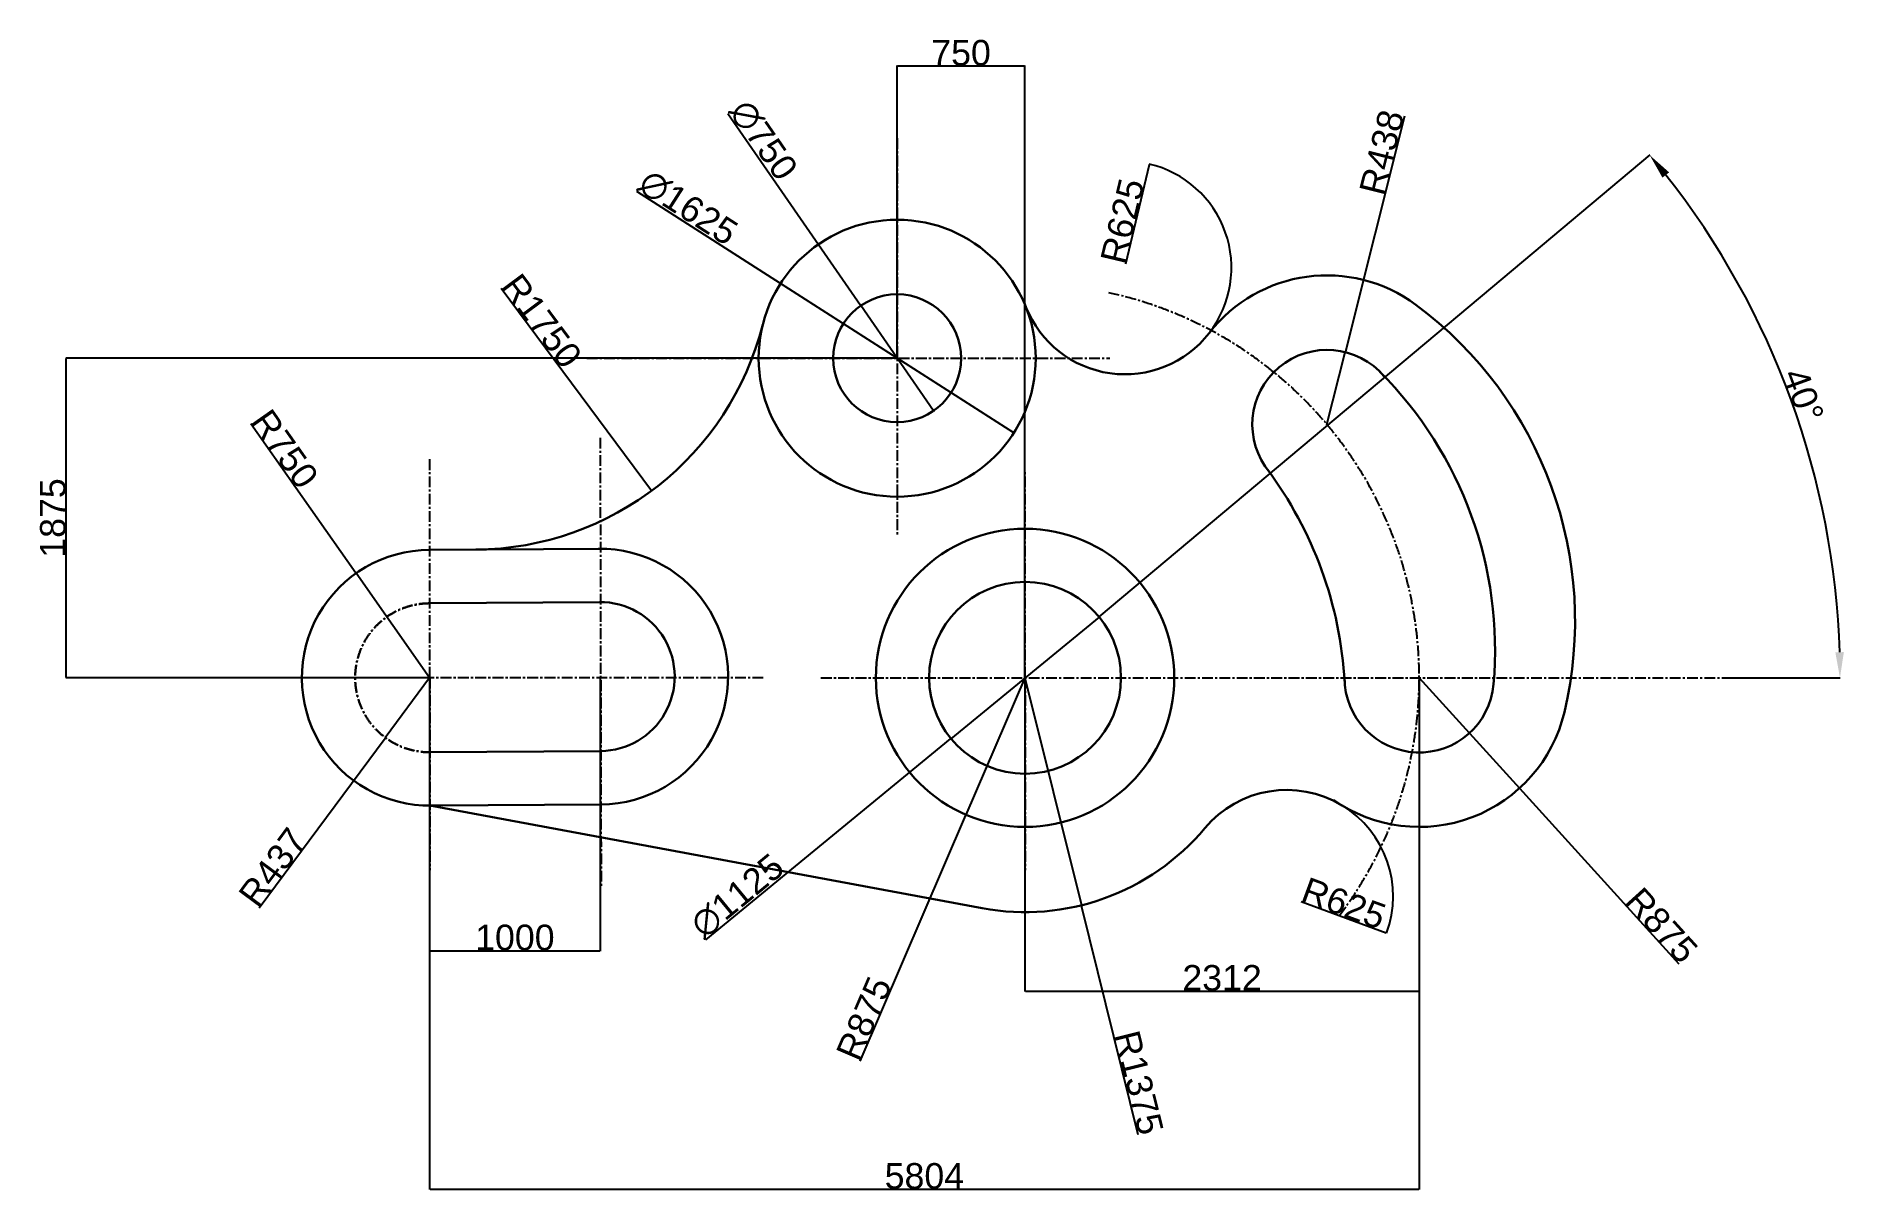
# Model space of a CAD drawing. Header units: millimetres. Extents: x 3212 to 13815, y -848 to 5939.
import ezdxf

# ---------------------------------------------------------------- set-up
doc = ezdxf.new("R2010")
doc.units = ezdxf.units.MM
doc.header["$LTSCALE"] = 2
doc.linetypes.add('CENTER', pattern=[50.8, 31.75, -6.35, 6.35, -6.35])
doc.styles.add('Annotative', font='arial.ttf')
doc.styles.get("Standard").update_dxf_attribs({"font": 'arial.ttf'})
doc.dimstyles.new('ISO-25', dxfattribs={"dimtxt": 2.5, "dimasz": 2.5, "dimexe": 1.25, "dimexo": 0.625, "dimtad": 1, "dimtxsty": 'Standard', "dimcen": 2.5, "dimadec": 0, "dimazin": 0, "dimtfac": 1, "dimtmove": 0, "dimatfit": 3, "dimfxl": 1, "dimarcsym": 0})

# ---------------------------------------------------------------- blocks, each defined once
blk = doc.blocks.new('*D4')
at = {"color": 0, "lineweight": -2, "transparency": 16777216}
for p, q in [((4471, 3667), (5088, 2790)), ((5520, 2174), (5089, 2788))]:
    blk.add_line(p, q, dxfattribs=at)
at = {"color": 0, "transparency": 16777216}
blk.add_solid([(5088, 2790), (5087, 2790), (5089, 2788)], dxfattribs=at)
at = {"layer": 'Defpoints', "color": 0, "transparency": 16777216}
for p in [(5089, 2788), (5520, 2174)]:
    blk.add_point(p, dxfattribs=at)
at = {"color": 0, "transparency": 16777216, "insert": (4671, 3517), "char_height": 150, "attachment_point": 5, "rotation": 305.097, "style": 'Annotative'}
blk.add_mtext('R750', dxfattribs=at)
blk = doc.blocks.new('*D5')
at = {"color": 0, "lineweight": -2, "transparency": 16777216}
for p, q in [((5520, 2174), (5260, 1823)), ((4521, 825), (5259, 1821))]:
    blk.add_line(p, q, dxfattribs=at)
at = {"color": 0, "transparency": 16777216}
blk.add_solid([(5258, 1822), (5259, 1821), (5260, 1823)], dxfattribs=at)
at = {"layer": 'Defpoints', "color": 0, "transparency": 16777216}
for p in [(5520, 2174), (5260, 1823)]:
    blk.add_point(p, dxfattribs=at)
at = {"color": 0, "transparency": 16777216, "insert": (4600, 1063), "char_height": 150, "attachment_point": 5, "rotation": 53.4576, "style": 'Annotative'}
blk.add_mtext('R437', dxfattribs=at)
blk = doc.blocks.new('*D6')
at = {"color": 0, "lineweight": -2, "transparency": 16777216}
for p, q in [((9012, 2174), (8666, 1371)), ((8045, -74), (8665, 1368))]:
    blk.add_line(p, q, dxfattribs=at)
at = {"color": 0, "transparency": 16777216}
blk.add_solid([(8665, 1369), (8666, 1368), (8666, 1371)], dxfattribs=at)
at = {"layer": 'Defpoints', "color": 0, "transparency": 16777216}
for p in [(9012, 2174), (8666, 1371)]:
    blk.add_point(p, dxfattribs=at)
at = {"color": 0, "transparency": 16777216, "insert": (8068, 176), "char_height": 150, "attachment_point": 5, "rotation": 66.7082, "style": 'Annotative'}
blk.add_mtext('R875', dxfattribs=at)
blk = doc.blocks.new('*D7')
at = {"color": 0, "lineweight": -2, "transparency": 16777216}
for p, q in [((11324, 2174), (11912, 1526)), ((12849, 494), (11914, 1524))]:
    blk.add_line(p, q, dxfattribs=at)
at = {"color": 0, "transparency": 16777216}
blk.add_solid([(11914, 1525), (11914, 1524), (11912, 1526)], dxfattribs=at)
at = {"layer": 'Defpoints', "color": 0, "transparency": 16777216}
for p in [(11324, 2174), (11912, 1526)]:
    blk.add_point(p, dxfattribs=at)
at = {"color": 0, "transparency": 16777216, "insert": (12746, 722), "char_height": 150, "attachment_point": 5, "rotation": 312.2093, "style": 'Annotative'}
blk.add_mtext('R875', dxfattribs=at)
blk = doc.blocks.new('*D8')
at = {"color": 0, "lineweight": -2, "transparency": 16777216}
for p, q in [((11237, 5470), (10891, 4088)), ((10783, 3661), (10890, 4085))]:
    blk.add_line(p, q, dxfattribs=at)
at = {"color": 0, "transparency": 16777216}
blk.add_solid([(10890, 4088), (10891, 4088), (10890, 4085)], dxfattribs=at)
at = {"layer": 'Defpoints', "color": 0, "transparency": 16777216}
for p in [(10890, 4085), (10783, 3661)]:
    blk.add_point(p, dxfattribs=at)
at = {"color": 0, "transparency": 16777216, "insert": (11105, 5257), "char_height": 150, "attachment_point": 5, "rotation": 75.912, "style": 'Annotative'}
blk.add_mtext('R438', dxfattribs=at)
blk = doc.blocks.new('*D9')
at = {"color": 0, "lineweight": -2, "transparency": 16777216}
blk.add_line((9604, 4604), (9742, 5186), dxfattribs=at)
blk.add_arc((9598, 4580), 625, 322.2501, 76.8367, dxfattribs=at)
at = {"color": 0, "transparency": 16777216}
blk.add_solid([(9742, 5186), (9742, 5186), (9743, 5188)], dxfattribs=at)
at = {"layer": 'Defpoints', "color": 0, "transparency": 16777216}
for p in [(9743, 5188), (9598, 4580)]:
    blk.add_point(p, dxfattribs=at)
at = {"color": 0, "transparency": 16777216, "insert": (9584, 4854), "char_height": 150, "attachment_point": 5, "rotation": 76.6533, "style": 'Annotative'}
blk.add_mtext('R625', dxfattribs=at)
blk = doc.blocks.new('*D10')
at = {"color": 0, "lineweight": -2, "transparency": 16777216}
blk.add_line((5939, 4460), (6821, 3274), dxfattribs=at)
at = {"color": 0, "transparency": 16777216}
blk.add_solid([(6821, 3274), (6820, 3274), (6822, 3272)], dxfattribs=at)
at = {"layer": 'Defpoints', "color": 0, "transparency": 16777216}
for p in [(5778, 4676), (6822, 3272)]:
    blk.add_point(p, dxfattribs=at)
at = {"color": 0, "transparency": 16777216, "insert": (6178, 4268), "char_height": 150, "attachment_point": 5, "rotation": 306.6412, "style": 'Annotative'}
blk.add_mtext('R1750', dxfattribs=at)
blk = doc.blocks.new('*D11')
at = {"color": 0, "lineweight": -2, "transparency": 16777216}
for p, q in [((5520, 2174), (5520, -828)), ((11324, 2174), (11324, -828)), ((5523, -826), (11322, -826))]:
    blk.add_line(p, q, dxfattribs=at)
at = {"color": 0, "transparency": 16777216}
for points in [[(5523, -826), (5523, -827), (5520, -826)], [(11322, -826), (11322, -827), (11324, -826)]]:
    blk.add_solid(points, dxfattribs=at)
at = {"layer": 'Defpoints', "color": 0, "transparency": 16777216}
for p in [(5520, 2174), (11324, 2174), (11324, -826)]:
    blk.add_point(p, dxfattribs=at)
at = {"color": 0, "transparency": 16777216, "insert": (8422, -749), "char_height": 150, "attachment_point": 5, "style": 'Annotative'}
blk.add_mtext('5804', dxfattribs=at)
blk = doc.blocks.new('*D12')
at = {"color": 0, "lineweight": -2, "transparency": 16777216}
for p, q in [((8262, 4049), (3386, 4049)), ((3388, 2177), (3388, 4047)), ((5520, 2174), (3386, 2174))]:
    blk.add_line(p, q, dxfattribs=at)
at = {"color": 0, "transparency": 16777216}
for points in [[(3388, 4047), (3388, 4047), (3388, 4049)], [(3388, 2177), (3388, 2177), (3388, 2174)]]:
    blk.add_solid(points, dxfattribs=at)
at = {"layer": 'Defpoints', "color": 0, "transparency": 16777216}
for p in [(3388, 4049), (8262, 4049), (5520, 2174)]:
    blk.add_point(p, dxfattribs=at)
at = {"color": 0, "transparency": 16777216, "insert": (3311, 3112), "char_height": 150, "attachment_point": 5, "rotation": 90, "style": 'Annotative'}
blk.add_mtext('1875', dxfattribs=at)
blk = doc.blocks.new('*D13')
at = {"color": 0, "lineweight": -2, "transparency": 16777216}
for p, q in [((9012, 2174), (9012, 333)), ((11324, 2174), (11324, 333)), ((9015, 335), (11322, 335))]:
    blk.add_line(p, q, dxfattribs=at)
at = {"color": 0, "transparency": 16777216}
for points in [[(9015, 336), (9015, 335), (9012, 335)], [(11322, 336), (11322, 335), (11324, 335)]]:
    blk.add_solid(points, dxfattribs=at)
at = {"layer": 'Defpoints', "color": 0, "transparency": 16777216}
for p in [(9012, 2174), (11324, 2174), (11324, 335)]:
    blk.add_point(p, dxfattribs=at)
at = {"color": 0, "transparency": 16777216, "insert": (10168, 413), "char_height": 150, "attachment_point": 5, "style": 'Annotative'}
blk.add_mtext('2312', dxfattribs=at)
blk = doc.blocks.new('*D14')
at = {"color": 0, "lineweight": -2, "transparency": 16777216}
for p, q in [((8262, 4050), (8262, 5766)), ((8265, 5764), (9010, 5764)), ((9012, 2175), (9012, 5766))]:
    blk.add_line(p, q, dxfattribs=at)
at = {"color": 0, "transparency": 16777216}
for points in [[(8265, 5764), (8265, 5763), (8262, 5764)], [(9010, 5764), (9010, 5763), (9012, 5764)]]:
    blk.add_solid(points, dxfattribs=at)
at = {"layer": 'Defpoints', "color": 0, "transparency": 16777216}
for p in [(9012, 5764), (8262, 4049), (9012, 2174)]:
    blk.add_point(p, dxfattribs=at)
at = {"color": 0, "transparency": 16777216, "insert": (8637, 5841), "char_height": 150, "attachment_point": 5, "style": 'Annotative'}
blk.add_mtext('750', dxfattribs=at)
blk = doc.blocks.new('*D15')
at = {"color": 0, "lineweight": -2, "transparency": 16777216}
for p, q in [((5520, 2174), (5520, 570)), ((6520, 2174), (6520, 570)), ((5523, 572), (6518, 572))]:
    blk.add_line(p, q, dxfattribs=at)
at = {"color": 0, "transparency": 16777216}
for points in [[(5523, 573), (5523, 572), (5520, 572)], [(6518, 573), (6518, 572), (6520, 572)]]:
    blk.add_solid(points, dxfattribs=at)
at = {"layer": 'Defpoints', "color": 0, "transparency": 16777216}
for p in [(5520, 2174), (6520, 2174), (6520, 572)]:
    blk.add_point(p, dxfattribs=at)
at = {"color": 0, "transparency": 16777216, "insert": (6020, 650), "char_height": 150, "attachment_point": 5, "style": 'Annotative'}
blk.add_mtext('1000', dxfattribs=at)
blk = doc.blocks.new('*D16')
at = {"color": 0, "lineweight": -2, "transparency": 16777216}
for p, q in [((7270, 5486), (8048, 4360)), ((8475, 3741), (8049, 4358)), ((8477, 3739), (8478, 3737))]:
    blk.add_line(p, q, dxfattribs=at)
at = {"color": 0, "transparency": 16777216}
for points in [[(8048, 4360), (8048, 4360), (8049, 4358)], [(8477, 3739), (8477, 3739), (8475, 3741)]]:
    blk.add_solid(points, dxfattribs=at)
at = {"layer": 'Defpoints', "color": 0, "transparency": 16777216}
for p in [(8049, 4358), (8475, 3741)]:
    blk.add_point(p, dxfattribs=at)
at = {"color": 0, "transparency": 16777216, "insert": (7478, 5329), "char_height": 150, "attachment_point": 5, "rotation": 304.6282, "style": 'Annotative'}
blk.add_mtext('∅750', dxfattribs=at)
blk = doc.blocks.new('*D17')
at = {"color": 0, "lineweight": -2, "transparency": 16777216}
for p, q in [((6734, 5030), (7576, 4490)), ((8946, 3611), (7579, 4488)), ((8948, 3609), (8950, 3608))]:
    blk.add_line(p, q, dxfattribs=at)
at = {"color": 0, "transparency": 16777216}
for points in [[(7577, 4490), (7576, 4489), (7579, 4488)], [(8948, 3610), (8948, 3609), (8946, 3611)]]:
    blk.add_solid(points, dxfattribs=at)
at = {"layer": 'Defpoints', "color": 0, "transparency": 16777216}
for p in [(7579, 4488), (8946, 3611)]:
    blk.add_point(p, dxfattribs=at)
at = {"color": 0, "transparency": 16777216, "insert": (7036, 4933), "char_height": 150, "attachment_point": 5, "rotation": 327.3078, "style": 'Annotative'}
blk.add_mtext('∅1625', dxfattribs=at)
blk = doc.blocks.new('*D18')
at = {"color": 0, "lineweight": -2, "transparency": 16777216}
for p, q in [((9447, 2531), (8578, 1817)), ((9449, 2533), (9451, 2535)), ((7140, 636), (8576, 1816))]:
    blk.add_line(p, q, dxfattribs=at)
at = {"color": 0, "transparency": 16777216}
for points in [[(9449, 2533), (9449, 2533), (9447, 2531)], [(8576, 1816), (8576, 1815), (8578, 1817)]]:
    blk.add_solid(points, dxfattribs=at)
at = {"layer": 'Defpoints', "color": 0, "transparency": 16777216}
for p in [(9447, 2531), (8578, 1817)]:
    blk.add_point(p, dxfattribs=at)
at = {"color": 0, "transparency": 16777216, "insert": (7325, 894), "char_height": 150, "attachment_point": 5, "rotation": 39.4016, "style": 'Annotative'}
blk.add_mtext('∅1125', dxfattribs=at)
blk = doc.blocks.new('*D20')
at = {"color": 0, "lineweight": -2, "transparency": 16777216}
for p, q in [((9012, 2174), (9343, 840)), ((9676, -508), (9343, 837))]:
    blk.add_line(p, q, dxfattribs=at)
at = {"color": 0, "transparency": 16777216}
blk.add_solid([(9344, 837), (9343, 837), (9343, 840)], dxfattribs=at)
at = {"layer": 'Defpoints', "color": 0, "transparency": 16777216}
for p in [(9012, 2174), (9343, 840)]:
    blk.add_point(p, dxfattribs=at)
at = {"color": 0, "transparency": 16777216, "insert": (9680, -201), "char_height": 150, "attachment_point": 5, "rotation": 283.8929, "style": 'Annotative'}
blk.add_mtext('R1375', dxfattribs=at)
blk = doc.blocks.new('*D21')
at = {"color": 0, "lineweight": -2, "transparency": 16777216}
blk.add_line((10631, 861), (11131, 678), dxfattribs=at)
blk.add_arc((10547, 892), 625, 339.717, 58.7204, dxfattribs=at)
at = {"color": 0, "transparency": 16777216}
blk.add_solid([(11132, 678), (11131, 677), (11134, 677)], dxfattribs=at)
at = {"layer": 'Defpoints', "color": 0, "transparency": 16777216}
for p in [(10547, 892), (11134, 677)]:
    blk.add_point(p, dxfattribs=at)
at = {"color": 0, "transparency": 16777216, "insert": (10882, 851), "char_height": 150, "attachment_point": 5, "rotation": 339.9004, "style": 'Annotative'}
blk.add_mtext('R625', dxfattribs=at)
blk = doc.blocks.new('*D22')
at = {"color": 0, "lineweight": -2, "transparency": 16777216}
for p, q in [((11817, 4520), (12678, 5242)), ((13158, 2174), (13794, 2174))]:
    blk.add_line(p, q, dxfattribs=at)
blk.add_arc((9022, 2174), 4771, 1.8016, 38.1984, dxfattribs=at)
at = {"color": 0, "transparency": 16777216}
for points in [[(12751, 5109), (12790, 5140), (12676, 5241)], [(13815, 2325), (13765, 2324), (13792, 2174)]]:
    blk.add_solid(points, dxfattribs=at)
at = {"layer": 'Defpoints', "color": 0, "transparency": 16777216}
for p in [(11817, 4520), (13664, 3275), (9447, 2531), (7815, 2174), (13157, 2174)]:
    blk.add_point(p, dxfattribs=at)
at = {"color": 0, "transparency": 16777216, "insert": (13577, 3832), "char_height": 150, "attachment_point": 5, "rotation": 290, "style": 'Annotative'}
blk.add_mtext('40°', dxfattribs=at)

msp = doc.modelspace()

# ---------------------------------------------------------------- linework, layer by layer
at = {"linetype": 'CENTER'}
for p, q in [((8262.383, 5339.628), (8262.383, 3009.061)), ((6442.031, 4049.382), (9510.595, 4049.382)), ((6520.357, 3582.305), (6525.818, 951.02)), ((5520.383, 2174.382), (5520.383, 3460.138)), ((9012.383, 2174.382), (9012.383, 3384.959)), ((7476.624, 2174.382), (4504.52, 2174.382)), ((5520.383, 2174.382), (5520.383, 1044.994)), ((7815.219, 2174.382), (13157.483, 2174.382)), ((9012.383, 2174.382), (9012.383, 1044.994))]:
    msp.add_line(p, q, dxfattribs=at)
for p, q in [((9447.036, 2531.429), (11816.685, 4519.801)), ((11119.005, 3942.048), (11120.026, 3942.904)), ((10447.292, 3378.413), (10447.951, 3378.966))]:
    msp.add_line(p, q)
at = {"lineweight": 30}
for p, q in [((5520.383, 2924.382), (6520.357, 2931.675)), ((5520.383, 2611.382), (6517.164, 2618.663)), ((5520.383, 1737.382), (6523.539, 1744.687)), ((5520.383, 1424.382), (8761.32, 822.497)), ((5531.305, 1424.461), (6525.812, 1431.695))]:
    msp.add_line(p, q, dxfattribs=at)
for centre, radius in [((8262.383, 4049.382), 812.5), ((8262.383, 4049.382), 375), ((9012.383, 2174.382), 875), ((9012.383, 2174.382), 562.5)]:
    msp.add_circle(centre, radius, dxfattribs=at)
for centre, radius, start, end in [((10783.478, 3660.507), 875, 53.3861388, 142.1928509), ((9598.36, 4580.015), 625, 201.6623598, 322.1928509), ((9926.424, 2507.065), 2312, 346.6138612, 53.3861388), ((5777.756, 4676.305), 1750, 270.4178748, 345.8386637), ((10783.478, 3660.507), 438, 40, 220), ((9457.396, 2336.353), 2312, 355.0416908, 44.9583092), ((8578.913, 2016.611), 2312, 3.2889247, 36.7110753), ((5520.383, 2174.382), 750, 90, 270.8344219), ((6520.357, 2181.675), 750, 270.4172109, 90.8357495), ((6520.357, 2181.675), 437, 270.4172109, 90.4185428), ((11324.383, 2174.382), 438, 180, 355.0416908), ((11324.383, 2174.382), 875, 234.9874924, 346.6138612), ((10546.843, 891.638), 625, 58.7777016, 140.105802), ((9012.383, 2174.382), 1375, 259.4792764, 320.105802)]:
    msp.add_arc(centre, radius, start, end, dxfattribs=at)
at = {"linetype": 'CENTER'}
msp.add_arc((9012.383, 2174.382), 2312, 322.8657933, 77.7803058, dxfattribs=at)
at = {"linetype": 'CENTER', "lineweight": 30}
msp.add_arc((5520.383, 2174.382), 437, 90, 270.8344219, dxfattribs=at)
msp.add_arc((8578.913, 2016.611), 2312, 345.89545, 346.0113739)

# ---------------------------------------------------------------- dimensions: what is measured, and where the dimension line sits
for base, p1, p2, picture, middle in [((9012.383, 5763.502), (8262.383, 4049.382), (9012.383, 2174.382), '*D14', (8637.383, 5840.713)), ((11324.383, -826.359), (5520.383, 2174.382), (11324.383, 2174.382), '*D11', (8422.383, -749.148)), ((6520.383, 572.39), (5520.383, 2174.382), (6520.383, 2174.382), '*D15', (6020.383, 649.601)), ((11324.383, 335.244), (9012.383, 2174.382), (11324.383, 2174.382), '*D13', (10168.383, 412.506))]:
    dim = msp.add_linear_dim(base=base, p1=p1, p2=p2, dimstyle='ISO-25', override={"dimtxt": 150, "dimexe": 2, "dimtxsty": 'Annotative', "dimtfillclr": 256})
    dim.commit()
    dim.dimension.update_dxf_attribs({"geometry": picture, "text_midpoint": middle})
for p1, p2, picture, middle in [((8475.477, 3740.81), (8049.29, 4357.953), '*D16', (7410.852, 5282.449)), ((8946.17, 3610.53), (7578.596, 4488.234), '*D17', (6992.462, 4864.413)), ((9447.036, 2531.429), (8577.73, 1817.334), '*D18', (7376.928, 830.929))]:
    dim = msp.add_diameter_dim_2p(p1=p1, p2=p2, dimstyle='ISO-25', override={"dimtxt": 150, "dimexe": 2, "dimtxsty": 'Annotative', "dimtfillclr": 256})
    dim.commit()
    dim.dimension.update_dxf_attribs({"geometry": picture, "text_midpoint": middle, "dimtype": 163})
for center, mpoint, picture, middle in [((10783.478, 3660.507), (10890.093, 4085.333), '*D8', (11179.504, 5238.547)), ((9598.36, 4580.015), (9742.637, 5188.135), '*D9', (9659.2, 4836.454)), ((5777.756, 4676.305), (6822.159, 3272.125), '*D10', (6115.552, 4222.145)), ((5520.383, 2174.382), (5089.161, 2788.016), '*D4', (4607.925, 3472.822)), ((5520.383, 2174.382), (5260.186, 1823.289), '*D5', (4662.321, 1016.568)), ((9012.383, 2174.382), (8666.397, 1370.691), '*D6', (8138.897, 145.366)), ((9012.383, 2174.382), (9342.531, 839.606), '*D20', (9604.57, -219.81)), ((11324.383, 2174.382), (11912.244, 1526.273), '*D7', (12688.628, 670.321)), ((10546.843, 891.638), (11133.779, 676.854), '*D21', (10855.564, 778.664))]:
    dim = msp.add_radius_dim(center=center, mpoint=mpoint, dimstyle='ISO-25', override={"dimtxt": 150, "dimexe": 2, "dimtxsty": 'Annotative', "dimtfillclr": 256})
    dim.commit()
    dim.dimension.update_dxf_attribs({"geometry": picture, "text_midpoint": middle, "dimtype": 164})
dim = msp.add_angular_dim_2l(base=(13663.612, 3274.577), line1=((7815.219, 2174.382), (13157.483, 2174.382)), line2=((9447.036, 2531.429), (11816.685, 4519.801)), dimstyle='ISO-25', override={"dimtxt": 150, "dimasz": 150, "dimexe": 2, "dimtxsty": 'Annotative', "dimtfillclr": 256})
dim.commit()
dim.dimension.update_dxf_attribs({"geometry": '*D22', "text_midpoint": (13577.054, 3832.459)})
dim = msp.add_linear_dim(base=(3387.949, 4049.382), p1=(5520.383, 2174.382), p2=(8262.383, 4049.382), angle=90, dimstyle='ISO-25', override={"dimtxt": 150, "dimexe": 2, "dimtxsty": 'Annotative', "dimtfillclr": 256})
dim.commit()
dim.dimension.update_dxf_attribs({"geometry": '*D12', "text_midpoint": (3310.738, 3111.882)})

doc.saveas('drawing.dxf')
